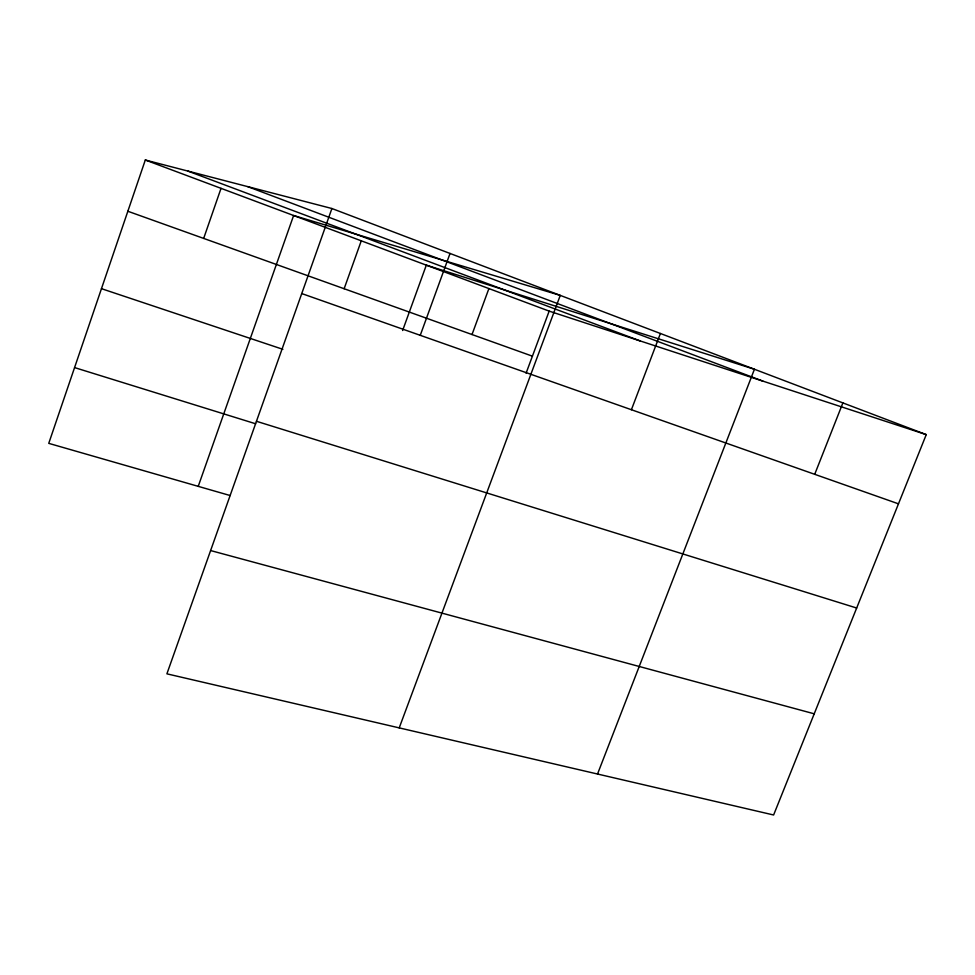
<?xml version="1.0" encoding="UTF-8"?>
<svg xmlns="http://www.w3.org/2000/svg" width="975" height="975" viewBox="0 0 975 975"><rect width="100%" height="100%" fill="white"/><g stroke="black" fill="none" stroke-linecap="round" stroke-linejoin="round"><path stroke-width="1.46" d="M331.902 208.516L166.896 673.835L773.614 814.99L926.25 434.618L331.902 208.516L145.312 160.01L48.75 443.357L230.185 495.544M203.665 238.424L221.033 188.346M198.23 486.354L293.621 215.499L560.259 295.388L399.214 727.886M344.138 288.734L361.274 240.813M402.626 330.513L426.319 265.151L754.431 369.257L597.529 774.016M420.262 335.315L450.036 253.451M472.022 334.535L488.902 288.576M526.086 373.193L549.169 311.123L926.25 434.618M631.41 409.719L660.404 333.487M814.71 474.313L842.888 402.907M210.612 550.558L814.223 713.81M256.449 421.285L856.672 608.022M74.575 367.587L255.633 423.772M101.461 288.673L282.884 349.318M301.738 293.56L898.475 503.831M127.847 211.258L532.411 356.168M145.312 160.01L549.169 311.123M187.834 171.064L640.002 340.872M247.723 186.627L762.877 381.115"/></g></svg>
